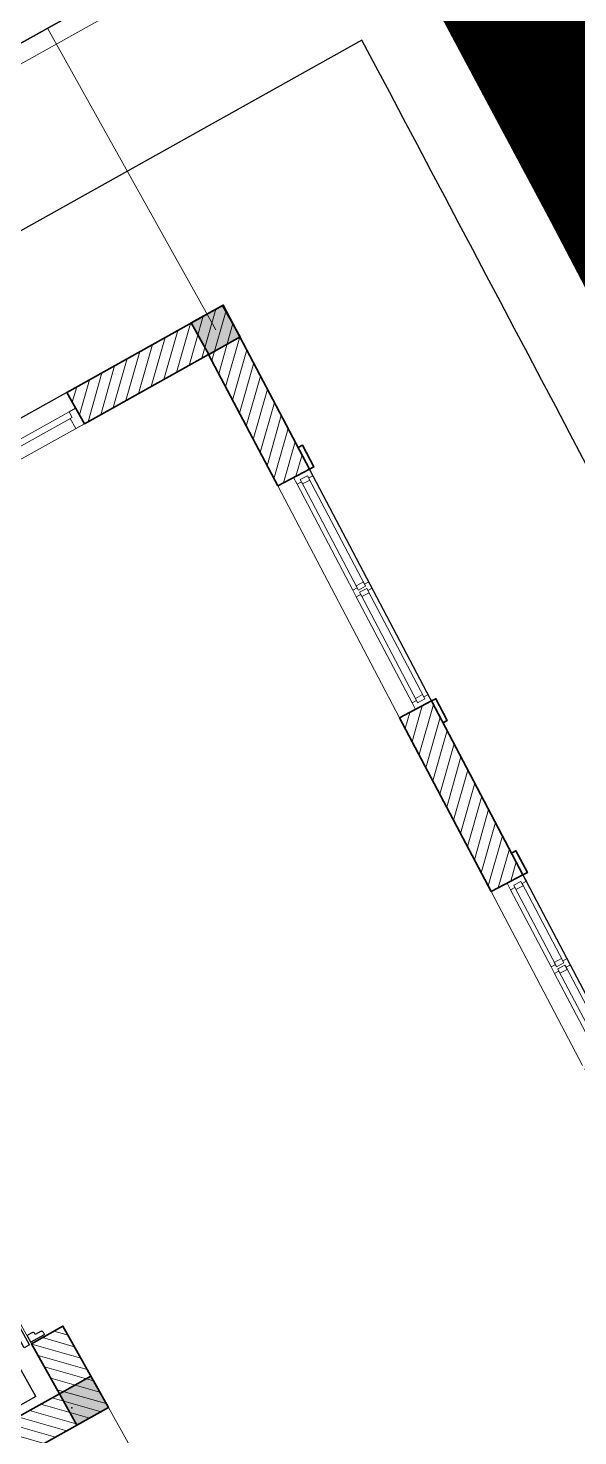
# Model space of a CAD drawing. Header units: millimetres. Extents: x 567980 to 569372, y 2065777 to 2066674.
# Drawn here: x 569145.75 to 569149.11, y 2066328.22 to 2066336.82 of the extents above; entities that cross this region are included whole.
import ezdxf

# ---------------------------------------------------------------- set-up
doc = ezdxf.new("R2010")
doc.units = ezdxf.units.MM
for name, pattern in [('ACAD_ISO10W100', [18.5, 12, -3, 0.5, -3]), ('CENTER', [3, 1.5, -0.5, 0.5, -0.5]), ('HIDDEN', [0.75, 0.5, -0.25])]:
    doc.linetypes.add(name, pattern=pattern)
for name, color, linetype, lineweight in [('A-COT VACH', 2, 'Continuous', 35), ('A-CUA', 25, 'Continuous', 5), ('A-HATCH', 251, 'Continuous', 5), ('A-NET THAY', 125, 'Continuous', 18), ('A-TRUC', 250, 'CENTER', 5), ('A-TUONG', 255, 'Continuous', 35), ('boDnv', 54, 'Continuous', 25), ('E-NoiThat', 32, 'Continuous', 9)]:
    doc.layers.add(name, color=color, linetype=linetype, lineweight=lineweight)
for name, color, linetype in [('A-NOITHAT', 252, 'Continuous'), ('ChiaLo', 128, 'CENTER'), ('datOlienke', 42, 'Continuous'), ('LogDg', 7, 'Continuous'), ('LoLK', 6, 'Continuous'), ('RANHGIOI', 2, 'HIDDEN'), ('TimDg', 222, 'Continuous'), ('ViaHeS', 32, 'Continuous')]:
    doc.layers.add(name, color=color, linetype=linetype)
doc.styles.add('rms', font='romans.shx', dxfattribs={"width": 0.7, "bigfont": 'vns.shx'})
doc.linetypes.add('ADL', pattern='A,0.125,-0.15,["++",rms,S=0.5,R=0,X=0,Y=-0.2245],-1.35,1.125', length=2.75)
pattern_1 = [(45, (0, 0), (-39.7747564417433, 39.7747564417433), [])]

# ---------------------------------------------------------------- blocks, each defined once
blk = doc.blocks.new('NEN')
at = {"layer": 'boDnv', "color": 10, "linetype": 'ADL', "ltscale": 0.25}
blk.add_lwpolyline([(453.0460990745341, -54.03420498315245), (455.6979331256589, -45.18980104289949, 0.001456010128307968), (450.3119455015985, -34.94722899468616), (283.4412914358545, -128.0602032768074), (289.6305425465107, -140.4350515590049), (295.3612690281589, -142.1473084324971), (300.8237051428296, -138.9735247876961)], format="xyb", close=True, dxfattribs=at)
at = {"layer": 'ChiaLo', "ltscale": 5}
blk.add_lwpolyline([(450.7170706494944, -33.57602568413131), (364.671717896359, -81.58889387152158), (374.4171150004258, -99.0539227926638)], dxfattribs=at)
at = {"layer": 'datOlienke'}
blk.add_lwpolyline([(453.8875007131137, -54.70985269942321), (456.7725843070075, -45.08751426753588, 0.001635701081645356), (450.7170706505422, -33.57602568552829), (282.1193709308282, -127.6526826384943), (288.9297071682522, -141.2693345050793), (295.4895445019938, -143.2293175195809), (301.3185663475888, -139.8425402995199)], format="xyb", close=True, dxfattribs=at)
at = {"layer": 'LogDg'}
for points in [[(407.7370768684195, 82.21468883147463), (451.0561694777571, 3.639433299656957, -0.0055762461036101), (472.2193723085802, -35.78139715944417, 0.4220170457770137), (490.0658942151349, -41.11815114459023), (502.9949658159167, -33.91820207051933), (514.6716208813014, -54.88617113046348), (500.2954070724081, -62.89200561633334, 0.4041933322591431), (495.0522026685067, -80.18092904845253), (502.5021754556801, -94.71098336251453), (491.8239669348113, -100.1860050775576), (485.0945875765756, -87.06136014754884, 0.4245561171500276), (467.1920202277834, -81.64036487252451), (316.1644024878042, -165.9130056535359), (307.2109560912941, -171.1151354645845, 0.3960005967415532), (304.0749832683941, -181.6108752004802), (326.1471909089014, -225.7422597403638)], [(462.1815661221044, -42.48358451551758, 0.0041726284779351), (446.5413396563381, -13.10736899357289, 0.417549530264486), (435.6132757971063, -9.93979105958715), (272.325187106966, -101.0537121025845, 0.4010373898271505), (269.0683510029921, -111.618277476402), (286.0838665945921, -145.6392632354982, 0.4275136513598196), (297.1370203814004, -149.0467209995259), (456.9905111831613, -59.84928802633658, 0.4060167121569392), (462.181566121988, -42.48358451551758)]]:
    blk.add_lwpolyline(points, format="xyb", dxfattribs=at)
at = {"layer": 'LoLK'}
blk.add_lwpolyline([(450.7170706497272, -33.57602568366565), (443.2643480502302, -37.73460690118372), (453.0097451560432, -55.19963582511991), (453.8875007131137, -54.70985269895755), (456.7725843070075, -45.08751426707022, 0.001635701081848544)], format="xyb", close=True, dxfattribs=at)
at = {"layer": 'RANHGIOI', "color": 1, "ltscale": 9, "const_width": 1}
blk.add_lwpolyline([(-499.2712628248846, -471.6360870120116), (-50.47988043015357, -321.0239030651283, 0.05068378633206799), (130.4249903328018, -239.1350950314663), (301.3185663222102, -139.8425403106958), (460.0002608364448, -51.29896371345967, 0.006594107435328542), (435.2929911182728, -5.050918132066727), (303.0784757988295, 234.7691866031382), (284.6716201863019, 225.0765331583098), (-55.99284061836079, 76.58595611830242), (-56.83866986131761, 76.22319068433717, -0.005137433380439285), (-90.74293923540972, 62.09280168754049)], format="xyb", dxfattribs=at)
at = {"layer": 'TimDg', "linetype": 'ACAD_ISO10W100', "ltscale": 0.75}
blk.add_lwpolyline([(283.9055627286434, 294.4015332737472), (445.8017766892444, 0.7426494921091944, -0.0075170620276079), (474.0389339127578, -52.34833341650665), (508.7857144809095, -120.1167163779028, 0.0002777777783917)], format="xyb", dxfattribs=at)
at = {"layer": 'ViaHeS'}
blk.add_lwpolyline([(441.2579285323154, -15.95097548863851), (434.4995760840829, -13.99666644632816), (275.2912167349132, -102.8341193376109), (273.1615556324832, -109.7423404543661), (288.9297071680194, -141.2693345043808), (295.4895445022266, -143.2293175195809), (301.3185663401382, -139.8425403013825), (453.8875007131137, -54.70985269942321), (456.7725843070075, -45.08751426753588, 0.0041511948293334)], format="xyb", close=True, dxfattribs=at)
blk.add_lwpolyline([(450.7170706504257, -33.57602568529546), (448.3687953492627, -29.16062362585217), (279.880488645751, -123.1762398334686), (282.1193709309446, -127.6526826384943), (450.7170706500765, -33.57602568576112)], dxfattribs=at)
blk = doc.blocks.new('NEN A')
at = {"layer": 'datOlienke'}
blk.add_lwpolyline([(-4.656612873077393e-10, -4.656612873077393e-10), (7.20807887474075, 6.996906685642898, 0.001635701081645356), (7.529294191859663, 19.99999999976717), (-185.539609918138, 19.99999999906868), (-186.2274579335935, 4.79076751251705), (-181.4541111353319, -0.1172014772891998), (-174.713634933345, -2.793967723846436e-09)], format="xyb", close=True, dxfattribs=at)
at = {"layer": 'LoLK'}
blk.add_lwpolyline([(7.529294191859663, 20.00000000186265), (-1.005157863721251, 20.00000000162981), (-1.005157862789929, 0), (-2.328306436538696e-10, 0), (7.20807887497358, 6.996906686108559, 0.001635701081848544)], format="xyb", close=True, dxfattribs=at)
blk = doc.blocks.new('AP11B2')
at = {"layer": 'A-NOITHAT'}
for p, q in [((-435.0000000009313, 1391.603832304027), (-435.0000000009313, 1441.603832304019)), ((-385.0000000009313, 1391.603832304027), (-385.0000000009313, 1441.603832304019)), ((-335.0000000009313, 1441.603832304019), (-385.0000000009313, 1441.603832304019)), ((359.9999999990687, 1491.603832304019), (-360.0000000009313, 1491.603832304019)), ((-360.0000000009313, 1341.603832304019), (-360.0000000009313, 1491.603832304019)), ((-335.0000000009313, 1391.603832304027), (-335.0000000009313, 1441.603832304019)), ((384.9999999990687, 1441.603832304019), (334.9999999990687, 1441.603832304019)), ((334.9999999990687, 1391.603832304027), (334.9999999990687, 1441.603832304019)), ((359.9999999990687, 1341.603832304019), (359.9999999990687, 1491.603832304019)), ((384.9999999990687, 1391.603832304027), (384.9999999990687, 1441.603832304019)), ((434.9999999990687, 1391.603832304027), (434.9999999990687, 1441.603832304019)), ((557.9627270745113, 1416.603832304019), (-568.2546845125034, 1416.603832304019)), ((-335.0000000009313, 1391.603832304027), (-385.0000000009313, 1391.603832304027)), ((384.9999999990687, 1391.603832304027), (334.9999999990687, 1391.603832304027)), ((-725.0000000009313, 166.1255714344661), (-725.0000000009313, 1291.603832304019)), ((724.9999999990687, 1291.603832304019), (-725.0000000009313, 1291.603832304019)), ((-695.0000000009313, 366.1255714344516), (-695.0000000009313, 1261.603832304019)), ((694.9999999990687, 1261.603832304019), (-695.0000000009313, 1261.603832304019)), ((694.9999999990687, 366.1255714344516), (-695.0000000009313, 1261.603832304019)), ((-695.0000000009313, 366.1255714344516), (694.9999999990687, 1261.603832304019)), ((359.9999999990687, 1341.603832304019), (-360.0000000009313, 1341.603832304019)), ((694.9999999990687, 366.1255714344516), (694.9999999990687, 1261.603832304019)), ((724.9999999990687, 166.1255714344588), (724.9999999990687, 1291.603832304019)), ((-850.0000000009313, 757.1255714344661), (-850.0000000009313, 857.1255714344661)), ((-750.0000000009313, 757.1255714344661), (-750.0000000009313, 857.1255714344661)), ((749.9999999990687, 757.1255714344661), (749.9999999990687, 857.1255714344661)), ((849.9999999990687, 757.1255714344661), (849.9999999990687, 857.1255714344661)), ((-750.0000000009313, 807.1255714344588), (-850.0000000009313, 807.1255714344588)), ((749.9999999990687, 807.1255714344588), (849.9999999990687, 807.1255714344516)), ((-360.0000000009313, 366.1255714344516), (-695.0000000009313, 366.1255714344516)), ((-420.0000000009313, 246.1255714344588), (-420.0000000009313, 366.1255714344516)), ((-360.0000000009313, 246.1255714344588), (-360.0000000009313, 366.1255714344516)), ((694.9999999990687, 366.1255714344516), (359.9999999990687, 366.1255714344516)), ((359.9999999990687, 246.1255714344516), (359.9999999990687, 366.1255714344516)), ((419.9999999990687, 246.1255714344516), (419.9999999990687, 366.1255714344516)), ((-360.0000000009313, 246.1255714344588), (-420.0000000009313, 246.1255714344588)), ((417.3913043467328, 226.1255714344588), (-417.3913043485954, 226.1255714344661)), ((-417.3913043485954, 186.1255714344588), (-417.3913043485954, 226.1255714344661)), ((417.3913043467328, 186.1255714344516), (-417.3913043485954, 186.1255714344588)), ((-9.313225746154785e-10, 186.1255714344516), (-9.313225746154785e-10, 226.1255714344661)), ((419.9999999990687, 246.1255714344516), (359.9999999990687, 246.1255714344516)), ((417.3913043467328, 186.1255714344516), (417.3913043467328, 226.1255714344588)), ((724.9999999990687, 166.1255714344588), (-725.0000000009313, 166.1255714344661)), ((417.3913043467328, 79.48334088382398), (-417.3913043485954, 79.48334088382398)), ((-417.3913043485954, 39.48334088382398), (-417.3913043485954, 79.48334088382398)), ((417.3913043467328, 39.48334088382398), (-417.3913043485954, 39.48334088382398)), ((-407.3913043476641, -66.86999999999534), (-407.3913043476641, 25)), ((-367.3913043485954, 25), (-407.3913043476641, 25)), ((-357.3913043485954, -15), (-357.3913043485954, 15)), ((-9.313225746154785e-10, 39.48334088382398), (-9.313225746154785e-10, 79.48334088382398)), ((357.3913043467328, -15), (357.3913043467328, 15)), ((407.3913043458015, 25), (367.3913043467328, 25)), ((407.3913043458015, -66.86999999999534), (407.3913043458015, 25)), ((417.3913043467328, 39.48334088382398), (417.3913043467328, 79.48334088382398)), ((-387.3913043485954, -76.86999999999534), (-397.3913043485954, -76.86999999999534)), ((-377.3913043476641, -66.86999999999534), (-377.3913043476641, -24.99999999999272)), ((-367.3913043485954, -24.99999999999272), (-377.3913043476641, -24.99999999999272)), ((377.3913043458015, -24.99999999999272), (367.3913043467328, -24.99999999999272)), ((377.3913043458015, -66.86999999999534), (377.3913043458015, -24.99999999999272)), ((397.3913043467328, -76.86999999999534), (387.3913043467328, -76.86999999999534))]:
    blk.add_line(p, q, dxfattribs=at)
for centre, start, end in [((-367.3913043485954, 15), 0, 90), ((367.3913043467328, 15), 90, 180), ((-397.3913043485954, -66.86999999999534), 180, 270), ((-387.3913043485954, -66.86999999999534), 270, 0), ((-367.3913043485954, -15), 270, 0), ((367.3913043467328, -15), 180, 270), ((387.3913043467328, -66.86999999999534), 180, 270), ((397.3913043467328, -66.86999999999534), 270, 0)]:
    blk.add_arc(centre, 10, start, end, dxfattribs=at)
for p in [(-900.0000000009313, 0), (899.9999999990687, 0)]:
    blk.add_point(p, dxfattribs=at)
blk = doc.blocks.new('cum tm 2')
at = {"layer": 'A-HATCH'}
h = blk.add_hatch(dxfattribs=at)
h.set_pattern_fill('ANSI31', color=256, scale=450)
h.set_pattern_definition(pattern_1)
h.paths.add_polyline_path([(0, 0), (-1.30385160446167e-08, -220), (-1650.000000209548, -219.9999999112915), (-1650.000000209548, -569.9999999154825), (-1870.000000210479, -569.9999999153661), (-1870.000000209548, 1.01746991276741e-07)])
h = blk.add_hatch(dxfattribs=at)
h.set_pattern_fill('ANSI31', color=256, scale=450)
h.set_pattern_definition(pattern_1)
edge = h.paths.add_edge_path()
edge.add_line((-1.080334186553955e-07, -1939.99999991979), (-1870.00000021141, -1939.99999991979))
edge.add_line((-1870.00000021141, -1939.99999991979), (-1870.000000210479, -1369.999999915366))
edge.add_line((-1870.000000210479, -1369.999999915366), (-1650.00000021141, -1369.999999915482))
edge.add_line((-1650.00000021141, -1369.999999915482), (-1650.00000021141, -1719.99999991979))
edge.add_line((-1650.00000021141, -1719.99999991979), (-3.57162207365036e-06, -1719.99999991979))
edge.add_line((-3.57162207365036e-06, -1719.99999991979), (-3.57162207365036e-06, -1939.99999991979))
at = {"layer": 'A-NET THAY'}
blk.add_line((-1650.00000021141, -1369.999999915482), (-1650.000000209548, -569.9999999154825), dxfattribs=at)
at = {"layer": 'A-TUONG'}
for points in [[(0, 0), (-1.30385160446167e-08, -220), (-1650.000000209548, -219.9999999112915), (-1650.000000209548, -569.9999999154825), (-1870.000000210479, -569.9999999153661), (-1870.000000209548, 1.01746991276741e-07), (0, 0)], [(-1.080334186553955e-07, -1939.99999991979), (-1870.00000021141, -1939.99999991979), (-1870.000000210479, -1369.999999915366), (-1650.00000021141, -1369.999999915482), (-1650.00000021141, -1719.99999991979), (-3.57162207365036e-06, -1719.99999991979), (-3.57162207365036e-06, -1939.99999991979)]]:
    blk.add_lwpolyline(points, dxfattribs=at)
at = {"layer": 'E-NoiThat', "xscale": 0.9583333333333354, "yscale": 0.9583333333333354, "zscale": 0.9583333333333354, "rotation": 270}
blk.add_blockref('AP11B2', (-1673.958333543502, -969.9999999154825), dxfattribs=at)
blk = doc.blocks.new('cot 220')
at = {"layer": 'A-COT VACH'}
h = blk.add_hatch(color=256, dxfattribs=at)
h.dxf.hatch_style = 1
h.paths.add_polyline_path([(110.0000037951395, 109.9999999980937), (-109.9999962048605, 109.9999999980937), (-109.9999962048605, -110.0000000019063), (110.0000037951395, -110.0000000019063)])
blk.add_lwpolyline([(-109.9999962048605, -110.0000000019063), (110.0000037951395, -110.0000000019063), (110.0000037951395, 109.9999999980937), (-109.9999962048605, 109.9999999980937)], close=True, dxfattribs=at)
blk = doc.blocks.new('*U415')
at = {"layer": 'A-CUA', "color": 32}
for points in [[(60, -40.0000000000291), (45.00000000005821, -40), (45.00000000005821, -10.00000057413944), (0, -10.00000057413944), (0, -40), (0, -40), (0, -89.9999994058805), (0, -89.9999994058805), (0, -119.9999988217211), (45.00000000005821, -119.9999988217211), (45.00000000005821, -89.9999994058805), (60, -89.9999994058805)], [(30, -89.9999994059096), (59.99999999994179, -89.9999994059096), (60, -40.0000000000291), (29.99999999994179, -40.0000000000291)], [(592.5000000000078, -89.9999994059096), (562.500000000066, -89.9999994059096), (562.5000000000078, -40.0000000000291), (592.500000000066, -40.0000000000291)], [(622.4999999999783, -89.9999994059096), (607.4999999999492, -89.9999994059096), (607.499999999891, -40.0000000000291), (622.5000000000074, -40.0000000000291), (622.5000000000074, -10.00000057413944), (577.4999999999496, -10.00000057413944), (577.4999999999205, -40.0000000000291), (592.500000000066, -40.0000000000291), (592.5000000000078, -89.9999994059096), (577.4999999999496, -89.9999994059096), (577.4999999999496, -119.9999988217211), (622.5000000000074, -119.9999988217211)], [(607.4999999999492, -89.9999994059096), (637.499999999891, -89.9999994059096), (637.4999999999492, -40.0000000000291), (607.499999999891, -40.0000000000291)], [(1139.999999999957, -40.0000000000291), (1154.999999999899, -40), (1154.999999999899, -10.00000057413944), (1199.999999999957, -10.00000057413944), (1199.999999999957, -40), (1199.999999999957, -40), (1199.999999999957, -89.9999994058805), (1199.999999999957, -89.9999994058805), (1199.999999999957, -119.9999988217211), (1154.999999999899, -119.9999988217211), (1154.999999999899, -89.9999994058805), (1139.999999999957, -89.9999994058805)], [(1169.999999999957, -89.9999994059096), (1140.000000000015, -89.9999994059096), (1139.999999999957, -40.0000000000291), (1170.000000000015, -40.0000000000291)]]:
    blk.add_lwpolyline(points, close=True, dxfattribs=at)
at = {"layer": 'A-CUA', "color": 37, "lineweight": -2}
for points in [[(45.00000000005821, -10.00000057413944), (577.4999999999496, -10.00000057413944), (577.4999999999496, -40), (45.00000000005821, -40)], [(1154.999999999899, -10.00000057413944), (622.5000000000074, -10.00000057413944), (622.5000000000074, -40), (1154.999999999899, -40)], [(45.00000000005821, -89.9999994058805), (577.4999999999496, -89.9999994058805), (577.4999999999496, -119.9999988217211), (45.00000000005821, -119.9999988217211)], [(1154.999999999899, -89.9999994058805), (622.5000000000074, -89.9999994058805), (622.5000000000074, -119.9999988217211), (1154.999999999899, -119.9999988217211)]]:
    blk.add_lwpolyline(points, close=True, dxfattribs=at)
blk = doc.blocks.new('*U416')
at = {"layer": 'A-CUA', "color": 32}
for points in [[(60, -40.0000000000291), (45.00000000005821, -40), (45.00000000005821, -10.00000057413944), (0, -10.00000057413944), (0, -40), (0, -40), (0, -89.9999994058805), (0, -89.9999994058805), (0, -119.9999988217211), (45.00000000005821, -119.9999988217211), (45.00000000005821, -89.9999994058805), (60, -89.9999994058805)], [(30, -89.9999994059096), (59.99999999994179, -89.9999994059096), (60, -40.0000000000291), (29.99999999994179, -40.0000000000291)], [(792.5000000000288, -89.9999994059096), (762.500000000087, -89.9999994059096), (762.5000000000288, -40.0000000000291), (792.500000000087, -40.0000000000291)], [(822.4999999999992, -89.9999994059096), (807.4999999999701, -89.9999994059096), (807.4999999999119, -40.0000000000291), (822.5000000000283, -40.0000000000291), (822.5000000000283, -10.00000057413944), (777.4999999999706, -10.00000057413944), (777.4999999999415, -40.0000000000291), (792.500000000087, -40.0000000000291), (792.5000000000288, -89.9999994059096), (777.4999999999706, -89.9999994059096), (777.4999999999706, -119.9999988217211), (822.5000000000283, -119.9999988217211)], [(807.4999999999701, -89.9999994059096), (837.4999999999119, -89.9999994059096), (837.4999999999701, -40.0000000000291), (807.4999999999119, -40.0000000000291)], [(1539.999999999999, -40.0000000000291), (1554.999999999941, -40), (1554.999999999941, -10.00000057413944), (1599.999999999999, -10.00000057413944), (1599.999999999999, -40), (1599.999999999999, -40), (1599.999999999999, -89.9999994058805), (1599.999999999999, -89.9999994058805), (1599.999999999999, -119.9999988217211), (1554.999999999941, -119.9999988217211), (1554.999999999941, -89.9999994058805), (1539.999999999999, -89.9999994058805)], [(1569.999999999999, -89.9999994059096), (1540.000000000057, -89.9999994059096), (1539.999999999999, -40.0000000000291), (1570.000000000057, -40.0000000000291)]]:
    blk.add_lwpolyline(points, close=True, dxfattribs=at)
at = {"layer": 'A-CUA', "color": 37, "lineweight": -2}
for points in [[(45.00000000005821, -10.00000057413944), (777.4999999999706, -10.00000057413944), (777.4999999999706, -40), (45.00000000005821, -40)], [(1554.999999999941, -10.00000057413944), (822.5000000000283, -10.00000057413944), (822.5000000000283, -40), (1554.999999999941, -40)], [(45.00000000005821, -89.9999994058805), (777.4999999999706, -89.9999994058805), (777.4999999999706, -119.9999988217211), (45.00000000005821, -119.9999988217211)], [(1554.999999999941, -89.9999994058805), (822.5000000000283, -89.9999994058805), (822.5000000000283, -119.9999988217211), (1554.999999999941, -119.9999988217211)]]:
    blk.add_lwpolyline(points, close=True, dxfattribs=at)
blk = doc.blocks.new('phao cua chinh mb a1')
at = {"layer": 'A-TUONG'}
blk.add_lwpolyline([(0, 0), (0, -30), (-150, -30), (-150, 0)], dxfattribs=at)
blk = doc.blocks.new('*U295')
at = {"ltscale": 10}
for p, q in [((800, 0), (0, 0)), ((755, -70), (45, -70)), ((755, -110), (45, -110))]:
    blk.add_line(p, q, dxfattribs=at)
for points in [[(0, -110), (45, -110), (45, -70), (60, -70), (60, 0), (0, 0)], [(800, -110), (755, -110), (755, -70), (740, -70), (740, 0), (800, 0)]]:
    blk.add_lwpolyline(points, close=True, dxfattribs=at)
blk = doc.blocks.new('T1T2')
at = {"layer": 'A-HATCH'}
h = blk.add_hatch(dxfattribs=at)
h.set_pattern_fill('ANSI31', color=256, scale=0.5)
h.set_pattern_definition([(45, (-220.6974602016853, 87.5), (-0.04419417382415922, 0.04419417382415922), [])])
h.paths.add_polyline_path([(0.2200000000884756, -3.849999881582335), (0.1100000001024455, -3.849999881582335), (0.1100000001024455, -2.219999999040738), (2.089999995660037, -2.219999999506399), (2.089999995660037, -2.000000000232831), (0, -2), (0, -17.00000000046566), (1.224273790139705, -17.00000000046566), (2.18135633028578, -16.07095672283322), (2.028122386196628, -15.91309805680066), (1.135056654922664, -16.78000000026077), (0.1099999955622479, -16.77999999979511), (0.1099999955622479, -11.55999999819323), (0.2199999955482781, -11.55999999819323)])
h.paths.add_polyline_path([(5.766157194506377, -10.8299501913134), (5.546224289922975, -10.82451719022356), (5.503866963088512, -12.53918097168207), (4.611264191917144, -13.40563351823948), (4.76449813588988, -13.56349218427204), (5.72158067591954, -12.63444890663959)])
h.paths.add_polyline_path([(5.827895841444843, -8.330712639493868), (5.607962936861441, -8.325279638636857), (5.58573702396825, -9.22500515729189), (5.805669928551652, -9.2304381581489)])
h.paths.add_polyline_path([(5.857530392007902, -7.131078614853323), (5.6375974874245, -7.125645613763481), (5.622780212201178, -7.725462626200169), (5.842713116668165, -7.73089562729001)])
h.paths.add_polyline_path([(5.916799493017606, -4.731810565339401), (5.696866588434204, -4.72637756424956), (5.66723203798756, -5.926011589122936), (5.887164942454547, -5.931444589979947)])
h.paths.add_polyline_path([(5.98428338940721, -2.000000000465661), (4.889999995706603, -2.000000000465661), (4.889999995706603, -2.220000000204891), (5.758781615062617, -2.220000000437722), (5.736379322479479, -3.12686553131789), (5.956312227062881, -3.1322985321749)])
h.paths.add_polyline_path([(2.089999995776452, -3.119999940739945), (1.979999995790422, -3.119999951682985), (1.979999995790422, -3.849999881815165), (2.089999995892867, -3.849999881815165)], flags=17)
h.paths.add_polyline_path([(2.089999995660037, -2.219999999506399), (1.979999995674007, -2.219999999506399), (1.979999995674007, -2.319999951636419), (2.089999995660037, -2.319999940926209)], flags=17)
h.paths.add_polyline_path([(2.089999999850988, -3.849999881815165), (0.2200000000884756, -3.849999881815165), (0.2199999999720603, -3.95999988168478), (1.979999999864958, -3.959999881917611), (1.979999999864958, -4.069999998202547), (2.089999999967404, -4.069999998202547)], flags=17)
h.paths.add_polyline_path([(0.4800000046379864, -4.699999998323619), (0.219999999506399, -4.699999998323619), (0.219999999506399, -4.809999998426065), (0.3700000046519563, -4.809999998426065), (0.3700000046519563, -5.599999998230487), (0.4800000046379864, -5.599999998230487)], flags=17)
h.paths.add_polyline_path([(2.089999999850988, -4.873012313386425), (1.979999999864958, -4.873012313386425), (1.979999999864958, -5.599999998230487), (2.089999999850988, -5.599999998230487)], flags=17)
at = {"layer": 'A-NET THAY', "ltscale": 100}
blk.add_line((4.889999995706603, -2.000003999564797), (2.089999995660037, -2.000003999564797), dxfattribs=at)
at = {"layer": 'A-NET THAY'}
for p, q in [((5.736379322479479, -3.12686553131789), (5.696866588434204, -4.72637756424956)), ((5.956312227062881, -3.1322985321749), (5.916799493017606, -4.731810565339401)), ((5.66723203798756, -5.926011589122936), (5.6375974874245, -7.125645613763481)), ((5.887164942454547, -5.931444589979947), (5.857530392007902, -7.131078614853323)), ((2.089999995427206, -7.539999998174608), (2.089999995427206, -8.939999998081475))]:
    blk.add_line(p, q, dxfattribs=at)
for points in [[(0, -2), (0, 0), (8.53445205569733, -6.984919309616089e-10), (8.213236736832187, -13.00309331598692), (1.00515786302276, -20.00000000046566), (0, -20.00000000046566), (0, -17.00000000046566)], [(0.1100000001024455, -1.550000000046566), (0.1100000001024455, -0.1100000001024455), (8.421701168525033, -0.1100000005681068), (8.104379880358465, -12.95545934839174), (5.824151230743155, -15.16888505592942)]]:
    blk.add_lwpolyline(points, dxfattribs=at)
at = {"layer": 'A-TRUC', "ltscale": 2000}
blk.add_line((5.869999996153638, -2.109999998938292), (5.869999996270053, 0), dxfattribs=at)
at = {"layer": 'A-TUONG'}
for p, q in [((4.889999995706603, -2.220000892877579), (4.889999995706603, -1.999999999534339)), ((5.736379322479479, -3.12686553131789, 3.621482462954264e-09), (5.956312227062881, -3.1322985321749, 3.621482462954264e-09)), ((5.696866702637635, -4.726377567043528, 3.621482462954264e-09), (5.916799493017606, -4.731810565339401, 3.621482462954264e-09)), ((5.667232152190991, -5.926011591916904, 3.621482462954264e-09), (5.887164942454547, -5.931444589979947, 3.621482462954264e-09))]:
    blk.add_line(p, q, dxfattribs=at)
for points in [[(4.889999995706603, -2.000000000465661), (5.98428338940721, -2.000000000465661), (5.956312227062881, -3.1322985321749)], [(4.889999995706603, -2.220000000204891), (5.758781615062617, -2.220000000437722), (5.736379322479479, -3.12686553131789)], [(5.696866588434204, -4.72637756424956), (5.66723203798756, -5.926011589122936)], [(5.916799493017606, -4.731810565339401), (5.887164942454547, -5.931444589979947)]]:
    blk.add_lwpolyline(points, dxfattribs=at)
at = {"layer": 'Defpoints'}
blk.add_lwpolyline([(0, -2), (1.280568540096283e-09, -17.00000000046566), (1.224273790139705, -17.00000000046566), (5.72158067591954, -12.63444890663959), (5.98428338940721, -2.000000000465661)], close=True, dxfattribs=at)
at = {"layer": 'A-COT VACH', "xscale": 0.001, "yscale": 0.001, "zscale": 0.001}
for p in [(5.869999991962686, -2.109999998938292), (1.97999999159947, -7.429999998304993)]:
    blk.add_blockref('cot 220', p, dxfattribs=at)
at = {"layer": 'A-CUA', "zscale": 0.001}
for name, p, xscale, yscale, rotation in [('*U295', (4.889999995706603, -2.219999999506399), 0.001, 0.001, 180), ('*U416', (5.926796443760395, -4.73205751972273), -0.0009999999999999998, 0.0009999999999999998, 268.584910578812), ('*U415', (5.867527342750691, -7.131325569469482), -0.0009999999999999998, 0.0009999999999999998, 268.584910578812)]:
    blk.add_blockref(name, p, dxfattribs=dict(at, xscale=xscale, yscale=yscale, rotation=rotation))
at = {"layer": 'A-NET THAY'}
for p, xscale, yscale, zscale, rotation in [((5.956312204827555, -3.132298540556803), -0.001000000000000001, 0.001, 0.001, 88.58490251303424), ((5.916799471247941, -4.731810555793345), 0.0009999999999999998, 0.0009999999999999998, 0.0009999999999999998, 88.5849186445914), ((5.887165034422651, -5.931444601388648, 3.621482462954264e-09), -0.001000000000000001, 0.001, 0.001, 88.58490251303424)]:
    blk.add_blockref('phao cua chinh mb a1', p, dxfattribs=dict(at, xscale=xscale, yscale=yscale, zscale=zscale, rotation=rotation))
at = {"layer": 'A-TUONG', "xscale": -0.001, "yscale": 0.001, "zscale": 0.001}
blk.add_blockref('cum tm 2', (0.2199999997392297, -5.599999998230487), dxfattribs=at)
blk = doc.blocks.new('MBT1 A')
at = {"layer": 'LoLK'}
for name, p in [('NEN A', (4.656612873077393e-10, 2.328306436538696e-10)), ('T1T2', (-1.005157854175195, 20.00000000023283))]:
    blk.add_blockref(name, p, dxfattribs=at)

msp = doc.modelspace()

# ---------------------------------------------------------------- linework, layer by layer
at = {"layer": 'RANHGIOI', "color": 1, "ltscale": 9, "const_width": 1}
msp.add_lwpolyline([(568198.2094833301, 2065900.061182543), (568647.0008657249, 2066050.67336649, 0.05068378633206799), (568827.9057364878, 2066132.562174523), (568998.7993124772, 2066231.854729244), (569157.4810069915, 2066320.398305841, 0.006594107435328542), (569132.7737372733, 2066366.646351423), (569000.5592219539, 2066606.466456158), (568982.1523663413, 2066596.773802713), (568641.4879055367, 2066448.283225673), (568640.6420762937, 2066447.920460239, -0.005137433380439285), (568606.7378069196, 2066433.790071242)], format="xyb", dxfattribs=at)

# ---------------------------------------------------------------- next in the draw order: block references
at = {"layer": 'boDnv'}
msp.add_blockref('NEN', (568697.4807461541, 2066371.697269554), dxfattribs=at)

# ---------------------------------------------------------------- next in the draw order: block references
at = {"layer": 'LoLK', "rotation": 29.16129448356799}
msp.add_blockref('MBT1 A', (569151.3682467892, 2066316.987416897), dxfattribs=at)

doc.saveas('drawing.dxf')
